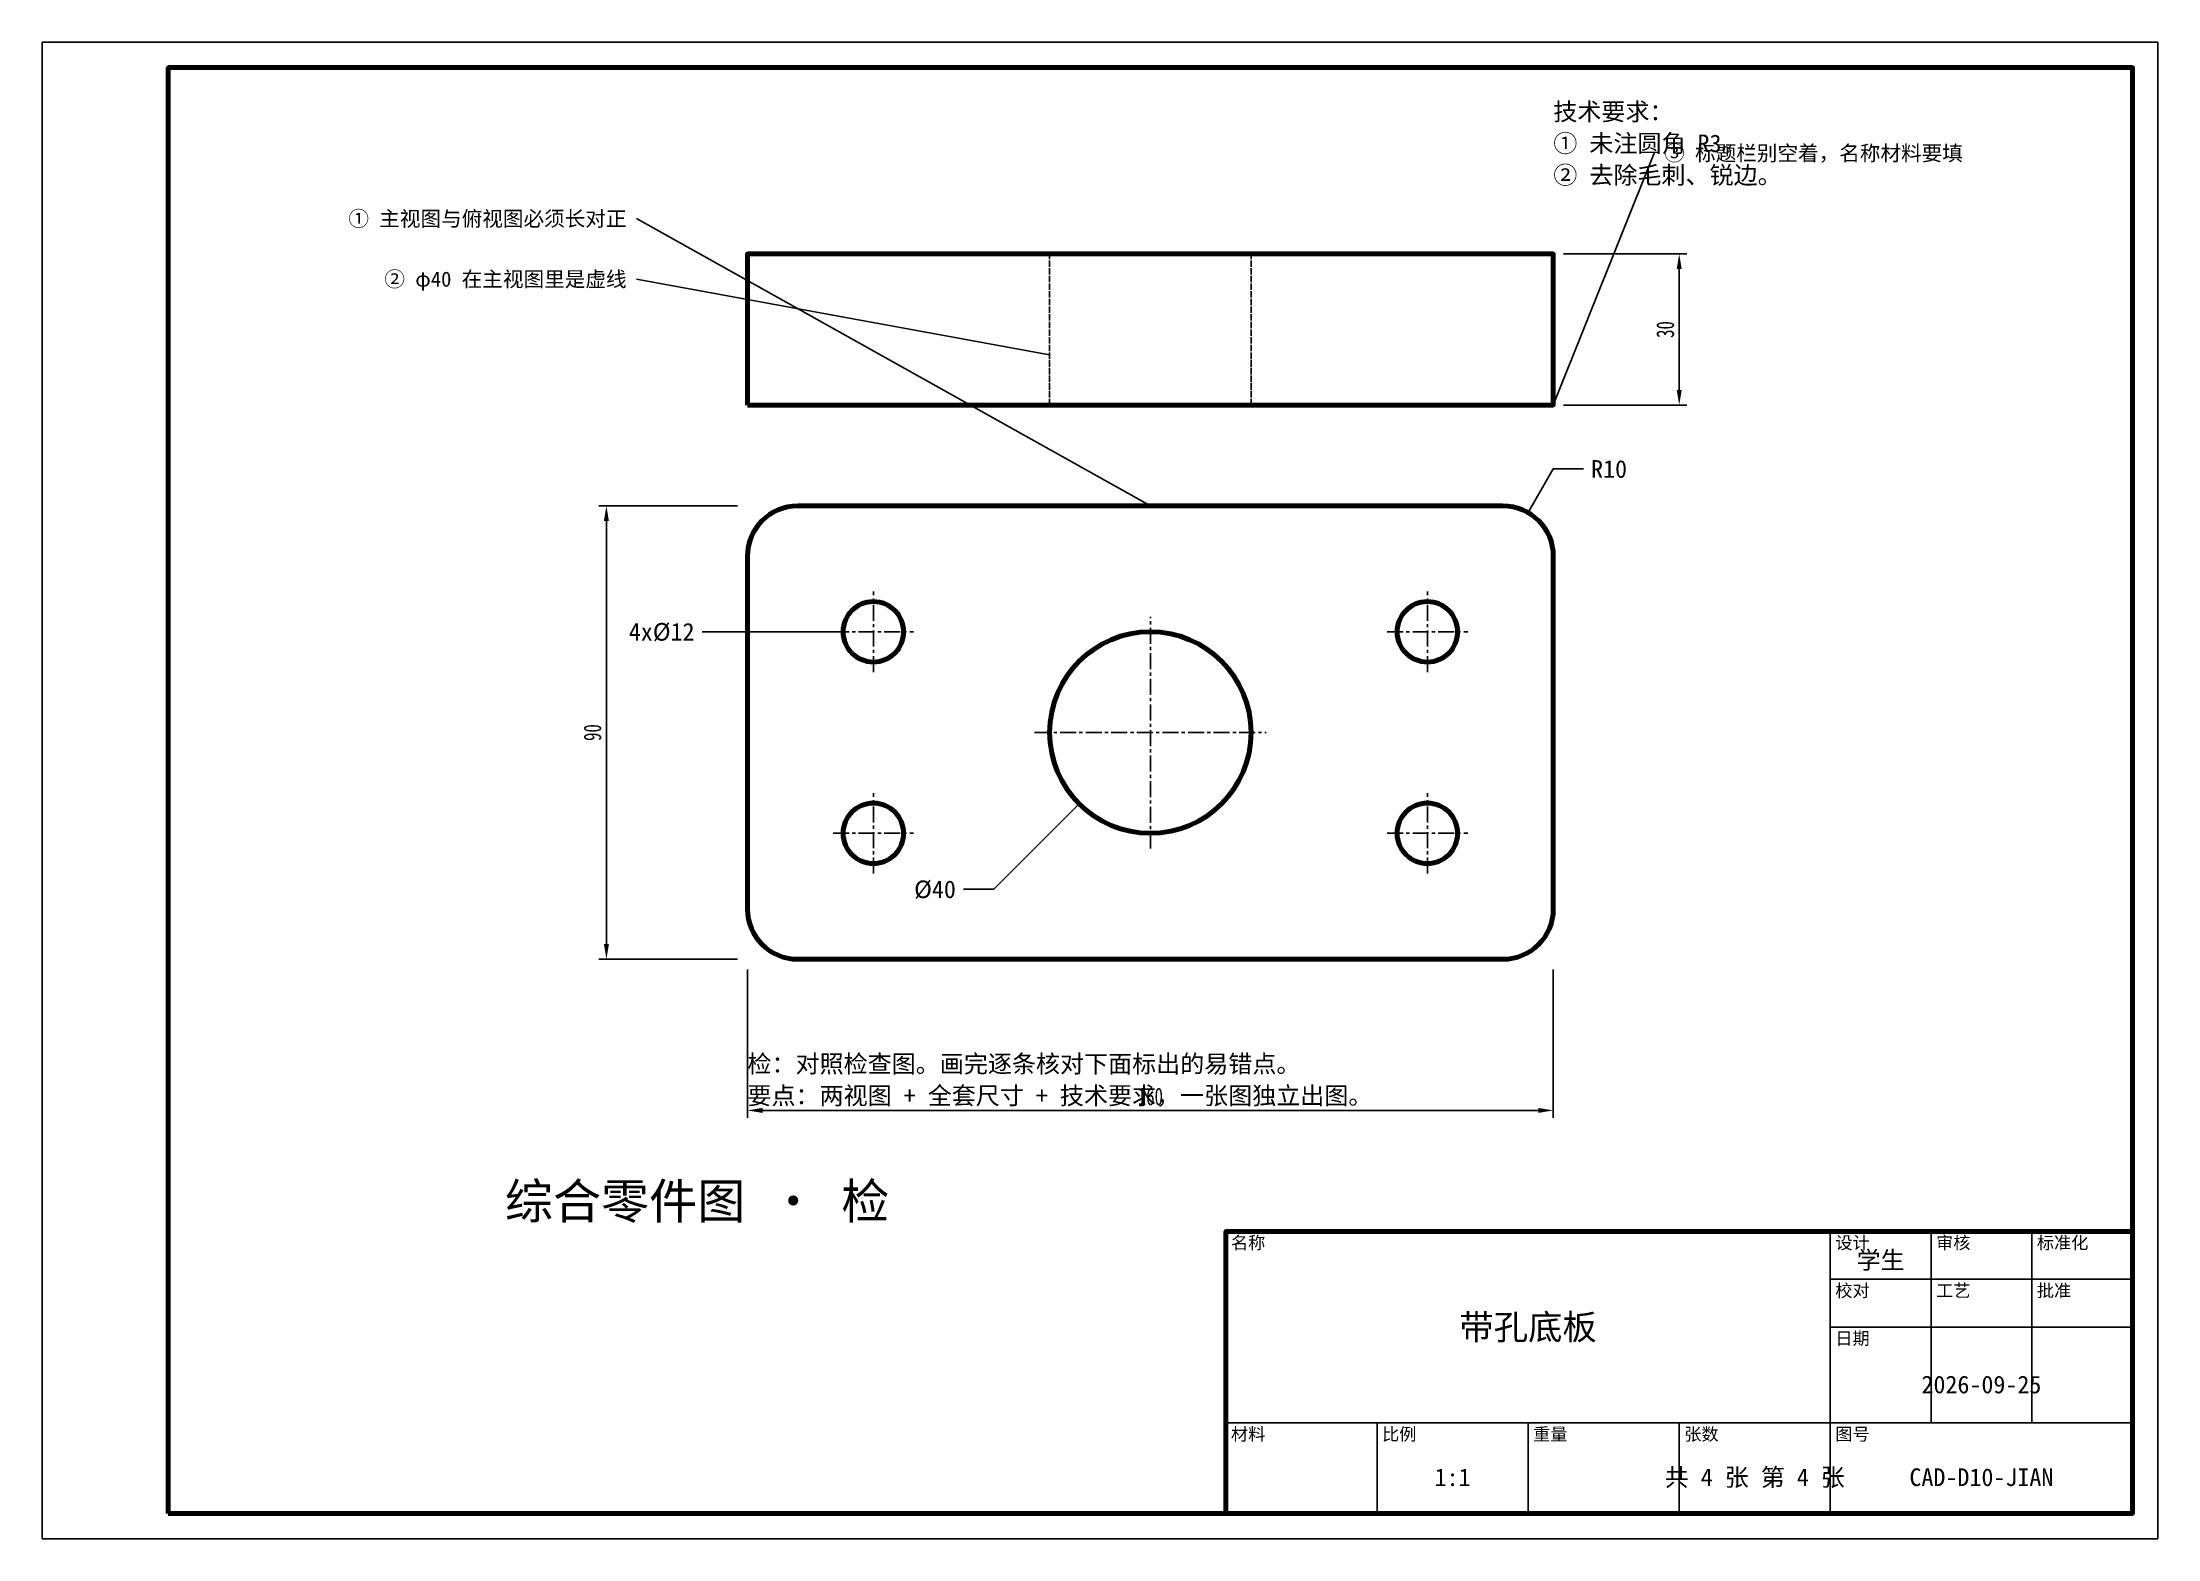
# Model space of a CAD drawing. Header units: millimetres. Extents: x 0 to 420, y 0 to 297.
import ezdxf
from ezdxf.enums import TextEntityAlignment as Align

# ---------------------------------------------------------------- set-up
doc = ezdxf.new("R2010")
doc.units = ezdxf.units.MM
doc.linetypes.add('CENTER', pattern=[5.08, 3.175, -0.635, 0.635, -0.635])
doc.linetypes.add('DASHED', pattern=[1.524, 1.27, -0.254])
for name, color, linetype, lineweight in [('图框', 7, 'CONTINUOUS', 70), ('尺寸标注', 4, 'CONTINUOUS', 25), ('文字', 7, 'CONTINUOUS', 25), ('粗实线', 7, 'CONTINUOUS', 70), ('细实线', 3, 'CONTINUOUS', 25), ('细点画线', 1, 'CENTER', 25), ('细虚线', 2, 'DASHED', 25)]:
    doc.layers.add(name, color=color, linetype=linetype, lineweight=lineweight)
doc.styles.add('长仿宋', font='simfang.ttf', dxfattribs={"width": 0.7})
doc.dimstyles.new('GB', dxfattribs={"dimtxt": 3.5, "dimasz": 3, "dimexe": 1.5, "dimexo": 2, "dimgap": 1, "dimtad": 1, "dimdec": 0, "dimtxsty": '长仿宋', "dimcen": 2.5, "dimazin": 3, "dimtfac": 1, "dimtmove": 0, "dimatfit": 3})

msp = doc.modelspace()

# ---------------------------------------------------------------- linework, layer by layer
at = {"layer": '图框'}
for points in [[(25, 5), (415, 5), (415, 292), (25, 292)], [(235, 5), (415, 5), (415, 61), (235, 61)]]:
    msp.add_lwpolyline(points, close=True, dxfattribs=at)
at = {"layer": '尺寸标注'}
for p, q in [((295, 203.66), (300, 212.32)), ((300, 212.32), (306, 212.32)), ((137, 180), (131, 180)), ((159, 180), (137, 180)), ((205.86, 145.86), (188.89, 128.89)), ((188.89, 128.89), (182.89, 128.89))]:
    msp.add_line(p, q, dxfattribs=at)
at = {"layer": '粗实线'}
for p, q in [((150, 205), (290, 205)), ((140, 125), (140, 195)), ((300, 195), (300, 125)), ((290, 115), (150, 115))]:
    msp.add_line(p, q, dxfattribs=at)
msp.add_lwpolyline([(140, 225), (300, 225), (300, 255), (140, 255)], close=True, dxfattribs=at)
for centre, radius in [((165, 180), 6), ((275, 180), 6), ((220, 160), 20), ((165, 140), 6), ((275, 140), 6)]:
    msp.add_circle(centre, radius, dxfattribs=at)
for centre, start, end in [((150, 195), 90, 180), ((290, 195), 0, 90), ((150, 125), 180, 270), ((290, 125), 270, 360)]:
    msp.add_arc(centre, 10, start, end, dxfattribs=at)
at = {"layer": '细实线'}
for p, q in [((300, 225), (320, 275)), ((220, 205), (118, 262)), ((200, 235), (118, 250)), ((355, 5), (355, 61)), ((375, 23), (375, 61)), ((395, 23), (395, 61)), ((355, 51.5), (415, 51.5)), ((355, 42), (415, 42)), ((235, 23), (415, 23)), ((265, 5), (265, 23)), ((295, 5), (295, 23)), ((325, 5), (325, 23))]:
    msp.add_line(p, q, dxfattribs=at)
msp.add_lwpolyline([(0, 0), (420, 0), (420, 297), (0, 297)], close=True, dxfattribs=at)
at = {"layer": '细点画线'}
for p, q in [((165, 172), (165, 188)), ((275, 172), (275, 188)), ((220, 137), (220, 183)), ((157, 180), (173, 180)), ((267, 180), (283, 180)), ((197, 160), (243, 160)), ((165, 132), (165, 148)), ((275, 132), (275, 148)), ((157, 140), (173, 140)), ((267, 140), (283, 140))]:
    msp.add_line(p, q, dxfattribs=at)
at = {"layer": '细虚线'}
for p, q in [((200, 225), (200, 255)), ((240, 225), (240, 255))]:
    msp.add_line(p, q, dxfattribs=at)

# ---------------------------------------------------------------- texts
at = {"layer": '尺寸标注', "style": '长仿宋'}
msp.add_text('R10', height=3.5, dxfattribs=at).set_placement((307.5, 212.32), align=Align.MIDDLE_LEFT)
for s, p in [('4x%%c12', (129.5, 180)), ('%%c40', (181.39, 128.89))]:
    msp.add_text(s, height=3.5, dxfattribs=at).set_placement(p, align=Align.MIDDLE_RIGHT)
at = {"layer": '文字', "style": '长仿宋'}
for s, height, p in [('技术要求：', 3.5, (300, 285)), ('① 未注圆角 R3。', 3.5, (300, 278.7)), ('② 去除毛刺、锐边。', 3.5, (300, 272.4)), ('检：对照检查图。画完逐条核对下面标出的易错点。', 3.5, (140, 96)), ('要点：两视图 + 全套尺寸 + 技术要求，一张图独立出图。', 3.5, (140, 89.7)), ('名称', 2.5, (236, 60)), ('设计', 2.5, (356, 60)), ('审核', 2.5, (376, 60)), ('标准化', 2.5, (396, 60)), ('校对', 2.5, (356, 50.5)), ('工艺', 2.5, (376, 50.5)), ('批准', 2.5, (396, 50.5)), ('日期', 2.5, (356, 41)), ('材料', 2.5, (236, 22)), ('比例', 2.5, (266, 22)), ('重量', 2.5, (296, 22)), ('张数', 2.5, (326, 22)), ('图号', 2.5, (356, 22))]:
    msp.add_text(s, height=height, dxfattribs=at).set_placement(p, align=Align.TOP_LEFT)
msp.add_text('③ 标题栏别空着，名称材料要填', height=3, dxfattribs=at).set_placement((322, 275), align=Align.MIDDLE_LEFT)
for s, p in [('① 主视图与俯视图必须长对正', (116, 262)), ('② φ40 在主视图里是虚线', (116, 250))]:
    msp.add_text(s, height=3, dxfattribs=at).set_placement(p, align=Align.MIDDLE_RIGHT)
for s, height, p in [('综合零件图 · 检', 7, (130, 67)), ('学生', 3.5, (365, 55.3)), ('带孔底板', 5, (295, 42)), ('2026-09-25', 3.5, (385, 30.6)), ('1:1', 3.5, (280, 12.2)), ('共 4 张 第 4 张', 3.5, (340, 12.2)), ('CAD-D10-JIAN', 3.5, (385, 12.2))]:
    msp.add_text(s, height=height, dxfattribs=at).set_placement(p, align=Align.MIDDLE_CENTER)

# ---------------------------------------------------------------- dimensions: what is measured, and where the dimension line sits
at = {"layer": '尺寸标注'}
msp.add_linear_dim(base=(325, 225), p1=(300, 225), p2=(300, 255), angle=90, text='30', dimstyle='GB', dxfattribs=at).render()
msp.add_linear_dim(base=(112, 115), p1=(140, 115), p2=(140, 205), angle=90, dimstyle='GB', dxfattribs=at).render()
msp.add_linear_dim(base=(140, 85), p1=(140, 115), p2=(300, 115), dimstyle='GB', dxfattribs=at).render()

doc.saveas('drawing.dxf')
